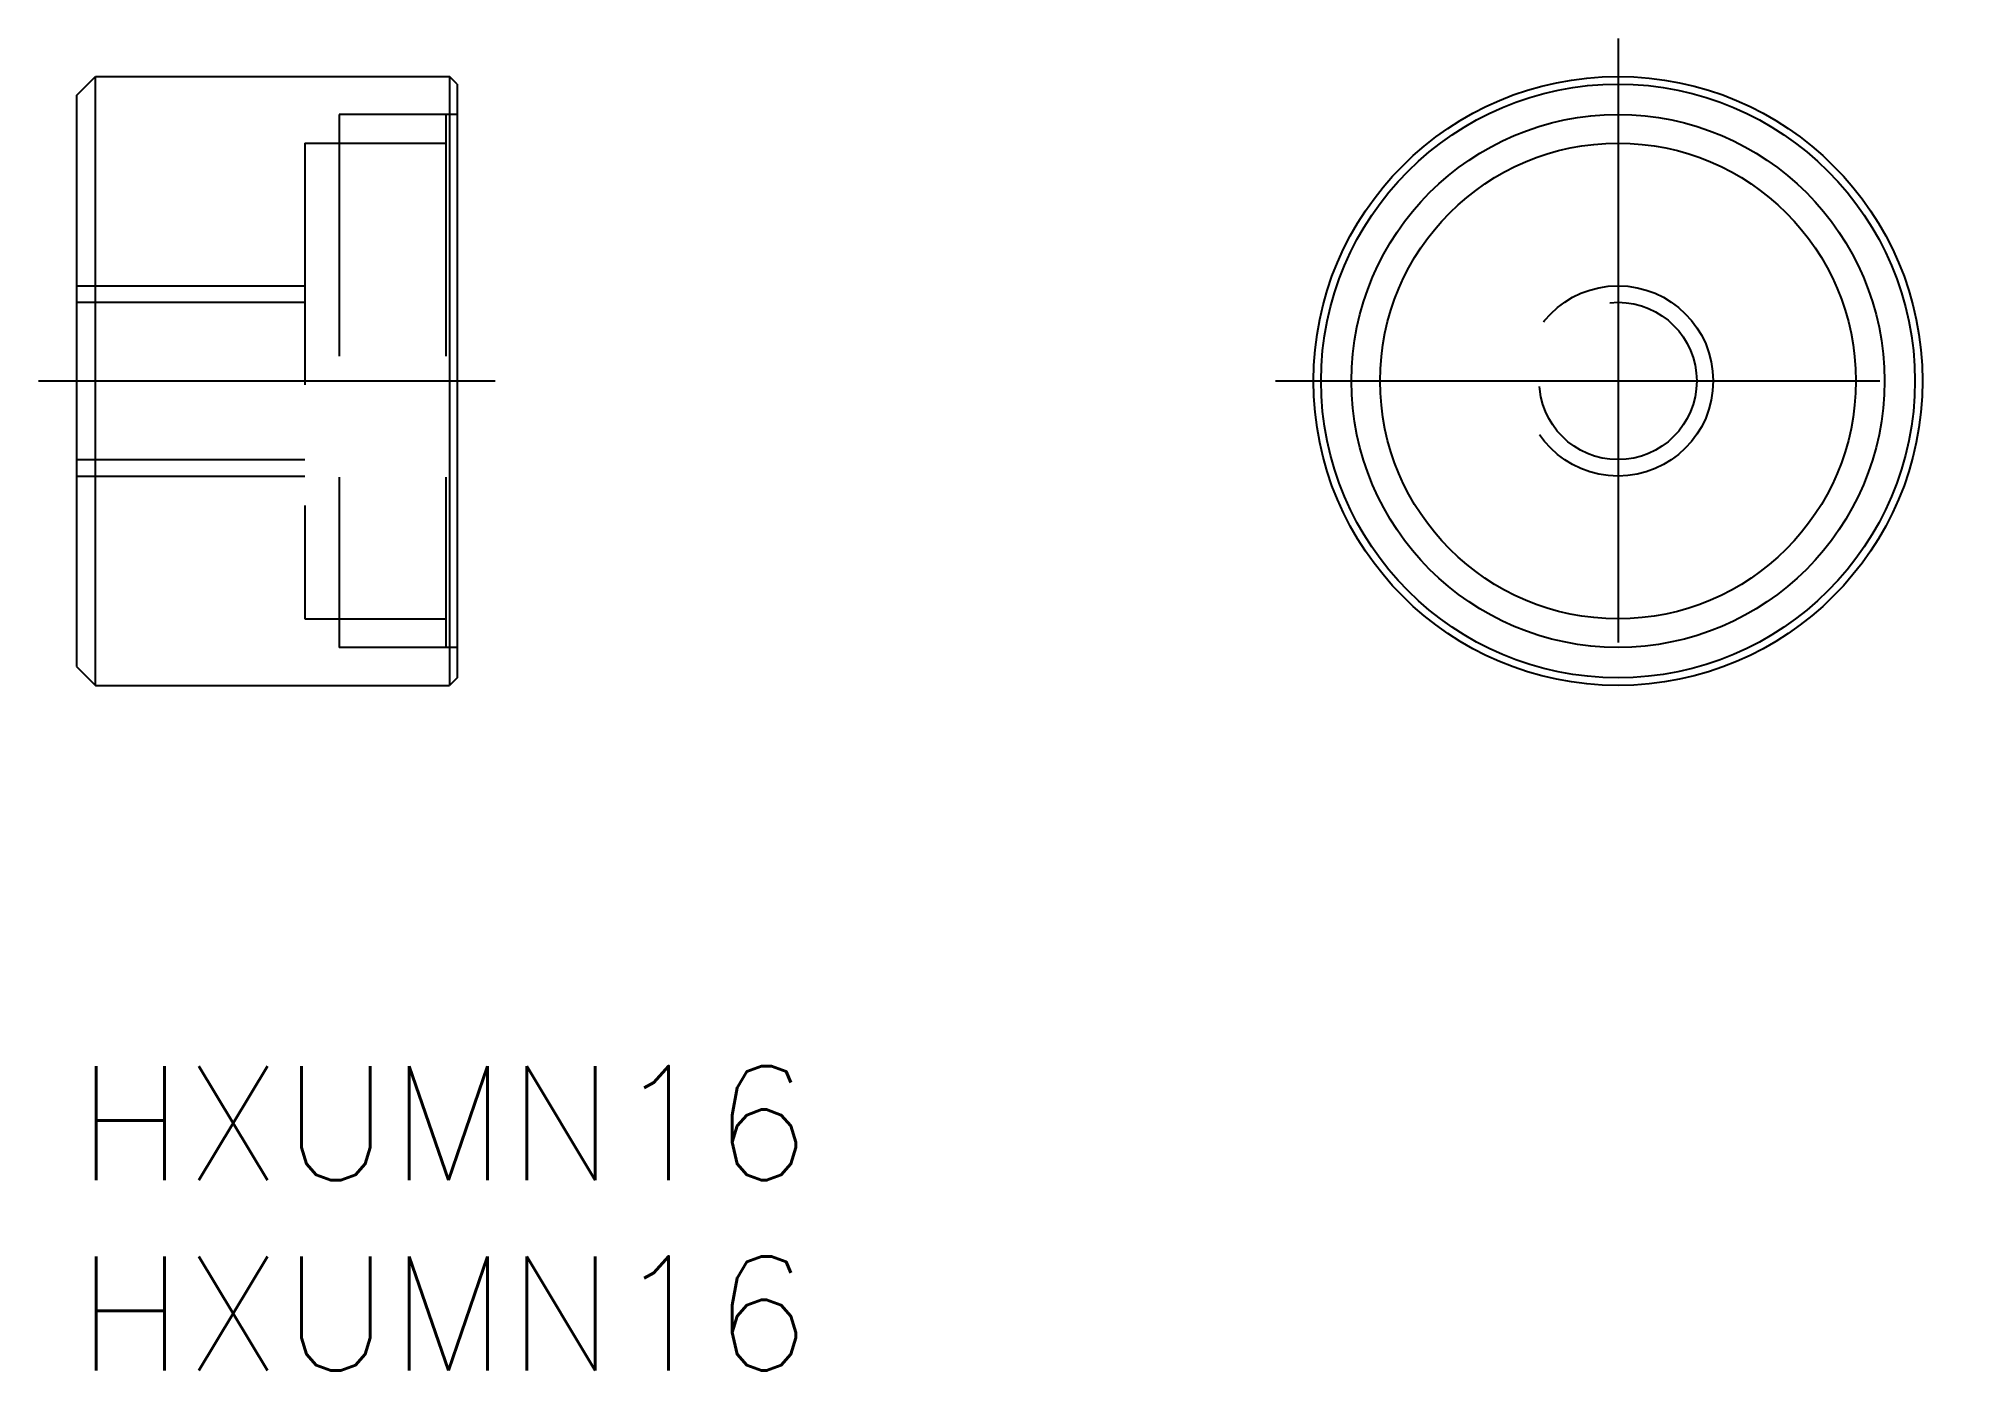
# Model space of a CAD drawing. Extents: x -1 to 49.5, y -8 to 27.
import ezdxf

# ---------------------------------------------------------------- set-up
doc = ezdxf.new("R2010")
doc.units = 0
doc.header["$LTSCALE"] = 0.5
doc.linetypes.add('CENTER', pattern=[50.8, 31.75, -6.35, 6.35, -6.35])
doc.linetypes.add('DASHED', pattern=[19.05, 12.7, -6.35])
for name, color, linetype in [('MSM_CENTER', 1, 'CENTER'), ('MSM_CONTINUOUS', 7, 'CONTINUOUS'), ('MSM_DASHED', 4, 'DASHED'), ('MSM_PART_NUMBER', 7, 'CONTINUOUS')]:
    doc.layers.add(name, color=color, linetype=linetype)
doc.styles.get("Standard").update_dxf_attribs({"font": 'txt.shx', "height": 1, "bigfont": 'bigfont.shx'})

# ---------------------------------------------------------------- blocks, each defined once
blk = doc.blocks.new('*U17')
at = {"layer": 'MSM_PART_NUMBER'}
blk.add_text('HXUMN16', height=3, dxfattribs=at).set_placement((0, -3))
blk = doc.blocks.new('*U18')
at = {"layer": 'MSM_PART_NUMBER'}
blk.add_text('HXUMN16', height=3, dxfattribs=at).set_placement((0, -8))

msp = doc.modelspace()

# ---------------------------------------------------------------- linework, layer by layer
at = {"layer": 'MSM_CENTER'}
for p, q in [((40.5, 27), (40.5, 9)), ((-1, 18), (11, 18)), ((31.5, 18), (49.5, 18))]:
    msp.add_line(p, q, dxfattribs=at)
at = {"layer": 'MSM_CONTINUOUS'}
for p, q in [((0, 25.5), (0.5, 26)), ((0.5, 10), (0.5, 26)), ((0.5, 26), (9.8, 26)), ((10, 25.8), (9.8, 26)), ((9.8, 26), (9.8, 10)), ((10, 25.8), (10, 10.2)), ((0, 25.5), (0, 10.5)), ((0, 10.5), (0.5, 10)), ((10, 10.2), (9.8, 10)), ((0.5, 10), (9.8, 10))]:
    msp.add_line(p, q, dxfattribs=at)
for radius in [8, 7.8, 7, 6.25]:
    msp.add_circle((40.5, 18), radius, dxfattribs=at)
at = {"layer": 'MSM_DASHED'}
for p, q in [((6.9, 25), (6.9, 11)), ((10, 25), (6.9, 25)), ((9.7, 25), (9.7, 11)), ((6, 24.25), (6, 11.75)), ((6, 24.25), (9.7, 24.25)), ((10, 22), (10, 22)), ((0, 20.5), (6, 20.5)), ((0, 20.067), (6, 20.067)), ((10, 18), (10, 18)), ((0, 15.933), (6, 15.933)), ((0, 15.5), (6, 15.5)), ((6, 11.75), (9.7, 11.75)), ((10, 11), (6.9, 11))]:
    msp.add_line(p, q, dxfattribs=at)
for radius in [2.5, 2.067]:
    msp.add_circle((40.5, 18), radius, dxfattribs=at)

# ---------------------------------------------------------------- block references
at = {"layer": 'MSM_CONTINUOUS'}
for name in ['*U17', '*U18']:
    msp.add_blockref(name, (0, 0), dxfattribs=at)

doc.saveas('drawing.dxf')
